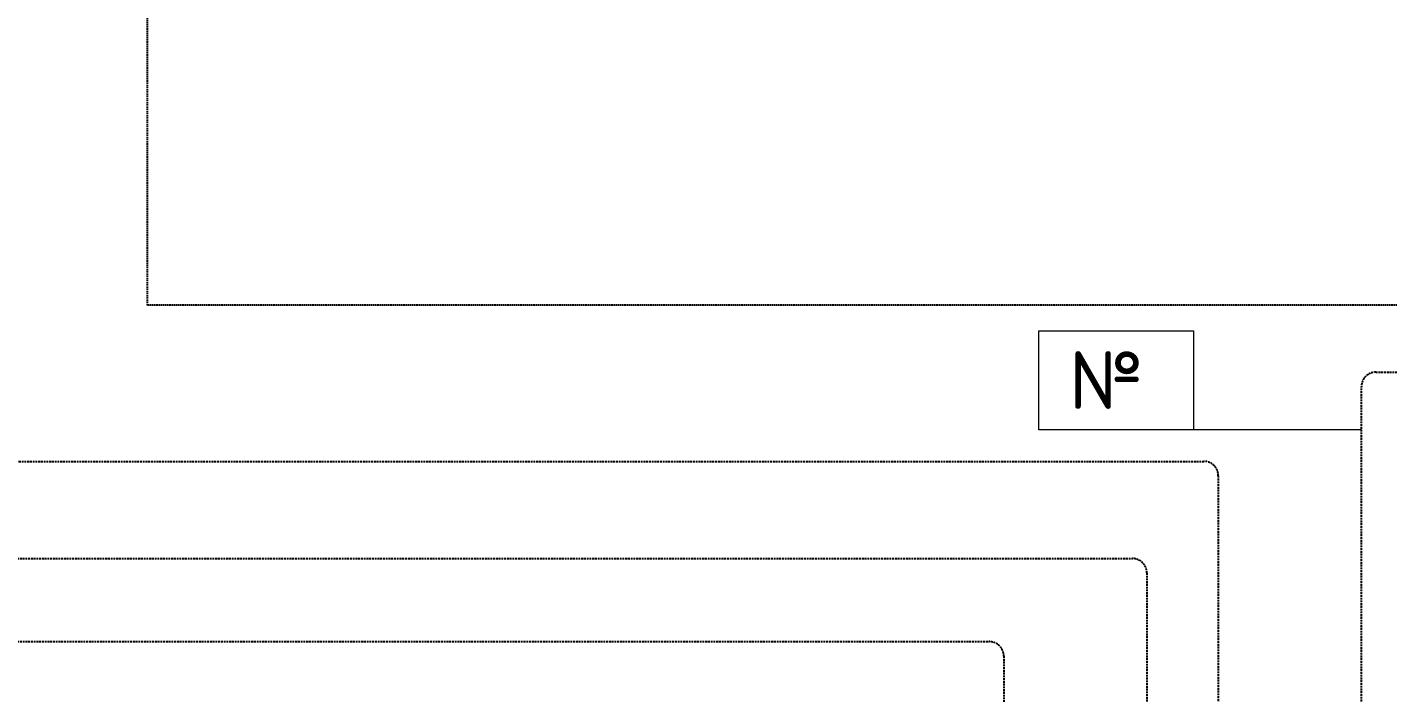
# Model space of a CAD drawing. Header units: millimetres. Extents: x -695119 to 412940, y -249585 to 622758.
# Drawn here: x -586838 to -582128, y 29554 to 31856 of the extents above; entities that cross this region are included whole.
import ezdxf
from ezdxf.enums import TextEntityAlignment as Align

# ---------------------------------------------------------------- set-up
doc = ezdxf.new("R2010")
doc.units = ezdxf.units.MM
doc.linetypes.add('DASH', pattern=[0.75, 0.5, -0.25])
doc.linetypes.add('DASHED2', pattern=[9.525, 6.35, -3.175])
doc.layers.add('1.АПС_текст', color=7, linetype='Continuous', lineweight=15)
doc.layers.add('_СС_КНС-Внешние связи', color=250, linetype='Continuous', lineweight=30)
doc.layers.add('_19D-Телекоммуникационные шкафы', color=7, linetype='Continuous')
doc.styles.add('GOST-2.304_Type-B_italic', font='')
doc.styles.get('GOST-2.304_Type-B_italic').set_extended_font_data('GOST type B')

msp = doc.modelspace()

# ---------------------------------------------------------------- linework, layer by layer
at = {"layer": '_19D-Телекоммуникационные шкафы', "color": 5, "linetype": 'DASHED2'}
for p, q in [((-582169.112, 30662.594), (-580990.404, 30662.594)), ((-582219.112, 28209.709), (-582219.112, 30612.594)), ((-587405.359, 29730.801), (-583507.137, 29730.801)), ((-583457.137, 29680.801), (-583457.137, 28209.709))]:
    msp.add_line(p, q, dxfattribs=at)
at = {"layer": '_19D-Телекоммуникационные шкафы', "linetype": 'DASH', "ltscale": 10}
msp.add_lwpolyline([(-586421.356, 36752.612), (-575780.729, 36752.612), (-575780.729, 30894.608), (-586421.356, 30894.608), (-586421.356, 36752.612)], dxfattribs=at)
at = {"layer": '_19D-Телекоммуникационные шкафы', "color": 5, "linetype": 'DASHED2'}
for points in [[(-607277.524, 31474.138), (-607277.524, 30068.521, 0.41421356), (-607227.524, 30018.521), (-583011.927, 30018.521, -0.41421356), (-582961.927, 29968.521), (-582961.927, 28209.709)], [(-594396.719, 31474.138), (-594393.385, 30404.154, 0.41330136), (-594343.386, 30354.31), (-582764.322, 30354.31, -0.41421356), (-582714.322, 30304.31), (-582714.322, 28209.709)]]:
    msp.add_lwpolyline(points, format="xyb", dxfattribs=at)
for centre, start, end in [((-582169.112, 30612.594), 90, 180), ((-583507.137, 29680.801), 0, 90)]:
    msp.add_arc(centre, 50, start, end, dxfattribs=at)
at = {"layer": '_СС_КНС-Внешние связи', "lineweight": 0}
msp.add_lwpolyline([(-583335.476, 30806.269), (-582799.941, 30806.269), (-582799.941, 30462.995), (-583335.476, 30462.995)], close=True, dxfattribs=at)
msp.add_lwpolyline([(-582219.112, 30463.294), (-583335.476, 30463.111)], dxfattribs=at)

# ---------------------------------------------------------------- texts
at = {"layer": '1.АПС_текст', "color": 7, "style": 'GOST-2.304_Type-B_italic'}
msp.add_text('№', height=200, dxfattribs=at).set_placement((-583101.218, 30634.898), align=Align.MIDDLE_CENTER)

doc.saveas('drawing.dxf')
